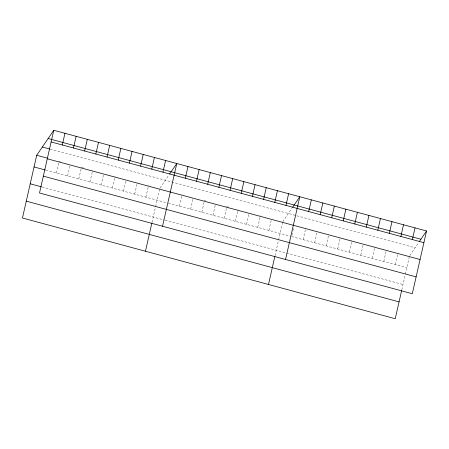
<?xml version="1.0" encoding="UTF-8"?>
<svg xmlns="http://www.w3.org/2000/svg" width="449" height="449" viewBox="0 0 449 449"><rect width="100%" height="100%" fill="white"/><g stroke="black" fill="none" stroke-linecap="round" stroke-linejoin="round"><path stroke-width="0.34" stroke-dasharray="2.25 1.68" d="M56.417 172.994L59.072 161.32L60.385 161.674M67.603 176.014L70.106 164.991M78.783 179.033L81.437 167.359L83.413 167.892M89.968 182.058L92.623 170.384M101.154 185.078L103.657 174.055M112.334 188.097L114.989 176.423M123.52 191.122L126.023 180.094M134.706 194.142L137.355 182.468M145.886 197.167L148.54 185.493M152.026 222.378L155.449 207.315M155.595 206.669L159.721 188.513M179.437 206.231L182.092 194.557M190.623 209.251L193.126 198.228M201.803 212.27L204.458 200.596L205.771 200.956M212.989 215.296L215.492 204.267M224.174 218.315L226.824 206.641L228.799 207.174M235.355 221.34L238.009 209.666M246.54 224.36L249.043 213.337M257.72 227.379L260.375 215.705M268.906 230.404L271.409 219.376M275.046 255.616L278.47 240.552M278.616 239.906L282.595 222.401M291.906 235.242L292.793 231.347M292.939 230.702L293.674 227.458M303.137 239.648L305.786 227.974M314.659 242.763L317.308 231.089M326.182 245.878L328.831 234.204M337.704 248.993L340.207 237.964M349.227 252.102L351.876 240.428M360.749 255.217L363.252 244.189M372.272 258.332L374.921 246.658M383.794 261.441L386.297 250.419M395.316 264.556L397.966 252.882M401.793 289.863L405.217 274.799M405.363 274.148L409.488 255.997M160.097 187.963L168.835 175.161M282.741 221.75L291.85 208.398M409.864 255.447L418.603 242.645M50.226 149.158L415.117 247.741M45.893 170.149L166.938 202.853M168.252 203.206L290.335 236.191M291.614 236.539L406.839 267.671M42.066 186.997L164.424 220.061M165.086 220.234L403.011 284.52"/><path stroke-width="0.67" d="M53.762 130.272L39.512 193.003L412.3 293.725L426.55 230.994L53.762 130.272L36.7 155.275L22.45 218.006L395.238 318.728L401.642 290.531M62.293 144.965L64.948 133.291M73.479 147.99L76.128 136.316M84.659 151.01L87.314 139.336M95.845 154.029L98.499 142.355M107.03 157.055L109.679 145.381M118.21 160.074L120.865 148.4M129.396 163.094L132.051 151.42M140.582 166.119L143.231 154.445M151.762 169.138L154.417 157.464M162.948 172.163L165.597 160.489M145.47 251.249L151.874 223.046M162.532 226.24L176.783 163.509L169.604 174.027M185.314 178.202L187.968 166.528M196.499 181.228L199.148 169.554M207.679 184.247L210.334 172.573M218.865 187.267L221.52 175.593M230.051 190.292L232.7 178.618M241.231 193.311L243.886 181.637M252.417 196.336L255.066 184.662M263.597 199.356L266.251 187.682M274.782 202.376L277.437 190.702M285.968 205.401L288.617 193.727M268.491 284.486L274.895 256.284M285.547 259.483L299.803 196.746L292.625 207.264M308.671 211.535L311.325 199.861M320.193 214.644L322.848 202.97M331.716 217.759L334.37 206.085M343.238 220.874L345.893 209.2M354.761 223.984L357.415 212.31M366.283 227.099L368.938 215.425M377.805 230.214L380.46 218.54M389.328 233.328L391.983 221.654M400.85 236.438L403.505 224.764M412.373 239.553L415.028 227.879M419.372 241.511L426.55 230.994M48.133 138.522L420.921 239.244M51.113 141.946L423.895 242.668M42.335 147.025L49.57 148.978M36.7 155.275L47.886 158.295M47.285 158.794L420.068 259.516M34.051 166.949L45.237 169.969M43.34 176.154L416.128 276.876M30.223 183.798L41.403 186.818M26.278 201.158L399.066 301.88"/></g></svg>
